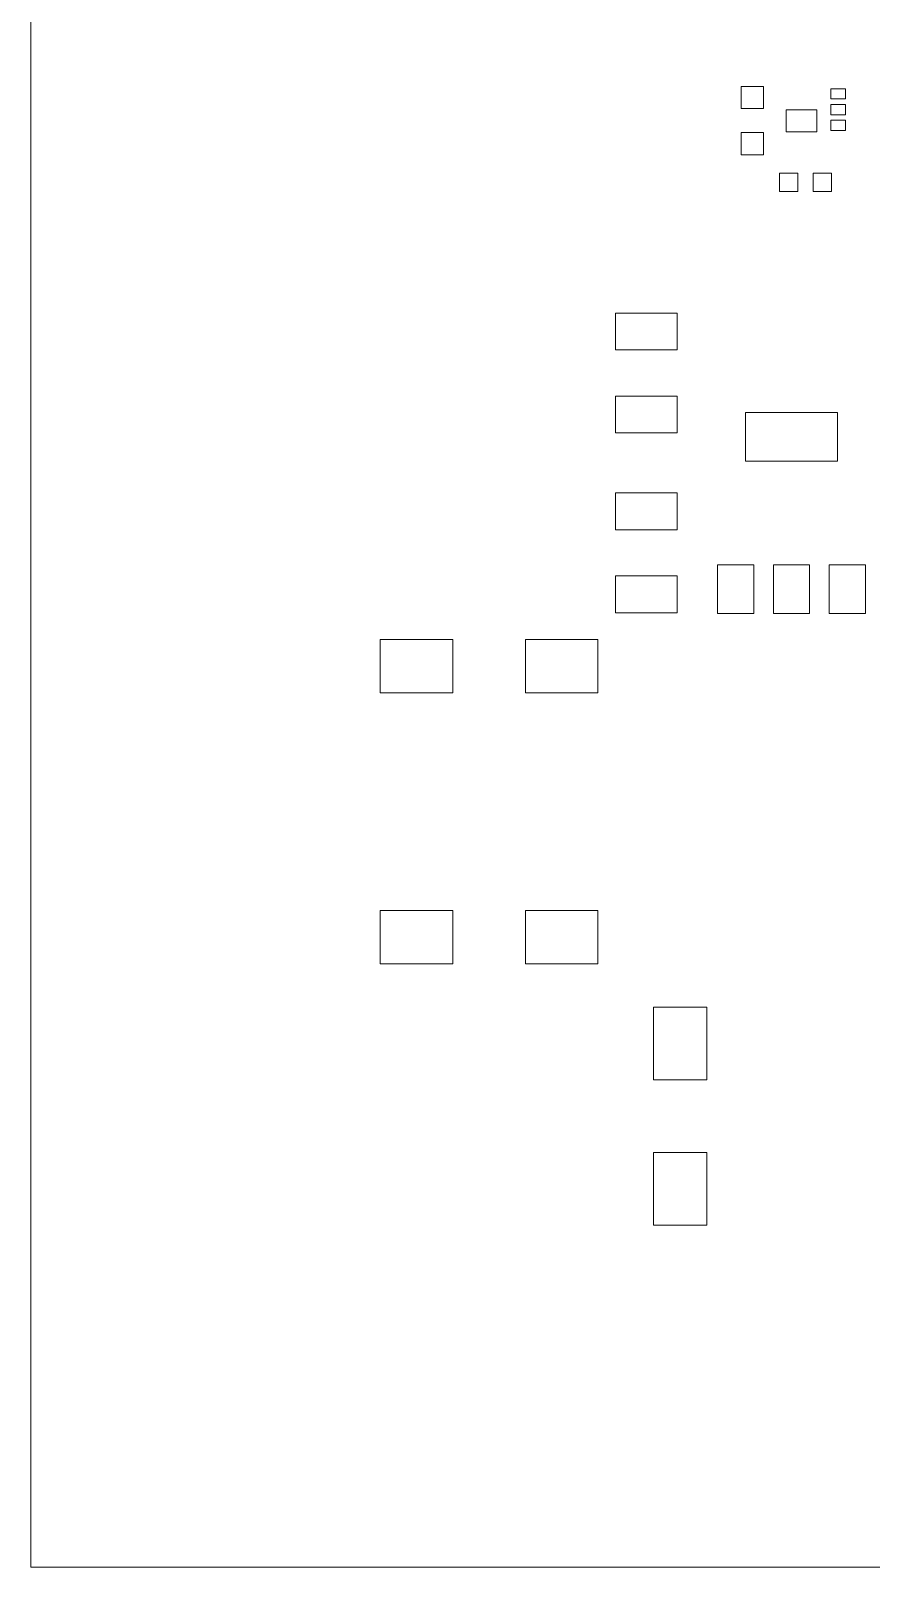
# Model space of a CAD drawing. Header units: millimetres. Extents: x -145 to 117, y -28 to 99.
# Drawn here: x -10 to 24.8, y -27.5 to 36 of the extents above; entities that cross this region are included whole.
import ezdxf

# ---------------------------------------------------------------- set-up
doc = ezdxf.new("R2010")
doc.units = ezdxf.units.MM
doc.header["$MEASUREMENT"] = 0
doc.layers.add('Layer 1', color=7, linetype='Continuous')

msp = doc.modelspace()

# ---------------------------------------------------------------- linework, layer by layer
at = {"layer": 'Layer 1', "color": 8, "lineweight": 9}
msp.add_open_spline([(117.0347, 99.4834), (117.0347, 99.4834), (-9.9653, 99.4834), (-9.9653, 99.4834), (-9.9653, 99.4834), (-9.9653, 99.4834), (-9.9653, -27.5166), (-9.9653, -27.5166), (-9.9653, -27.5166), (-9.9653, -27.5166), (117.0347, -27.5166), (117.0347, -27.5166), (117.0347, -27.5166), (117.0347, -27.5166), (117.0347, 99.4834), (117.0347, 99.4834)], degree=3, knots=[0, 0, 0, 0, 0.2, 0.2, 0.2, 0.2, 0.4, 0.4, 0.4, 0.4, 0.6, 0.6, 0.6, 0.6, 1, 1, 1, 1], dxfattribs=at)
at = {"layer": 'Layer 1', "lineweight": 9}
for points in [[(19.4022, 32.7652), (19.4022, 32.7652), (19.4022, 33.6796), (19.4022, 33.6796), (19.4022, 33.6796), (19.4022, 33.6796), (20.3166, 33.6796), (20.3166, 33.6796), (20.3166, 33.6796), (20.3166, 33.6796), (20.3166, 32.7652), (20.3166, 32.7652), (20.3166, 32.7652), (20.3166, 32.7652), (19.4022, 32.7652), (19.4022, 32.7652)], [(23.1106, 33.1627), (23.1106, 33.1627), (23.1106, 33.5818), (23.1106, 33.5818), (23.1106, 33.5818), (23.1106, 33.5818), (23.71, 33.5818), (23.71, 33.5818), (23.71, 33.5818), (23.71, 33.5818), (23.71, 33.1627), (23.71, 33.1627), (23.71, 33.1627), (23.71, 33.1627), (23.1106, 33.1627), (23.1106, 33.1627)], [(21.2564, 31.8), (21.2564, 31.8), (21.2564, 32.7144), (21.2564, 32.7144), (21.2564, 32.7144), (21.2564, 32.7144), (22.5264, 32.7144), (22.5264, 32.7144), (22.5264, 32.7144), (22.5264, 32.7144), (22.5264, 31.8), (22.5264, 31.8), (22.5264, 31.8), (22.5264, 31.8), (21.2564, 31.8), (21.2564, 31.8)], [(23.1106, 32.5125), (23.1106, 32.5125), (23.1106, 32.9316), (23.1106, 32.9316), (23.1106, 32.9316), (23.1106, 32.9316), (23.71, 32.9316), (23.71, 32.9316), (23.71, 32.9316), (23.71, 32.9316), (23.71, 32.5125), (23.71, 32.5125), (23.71, 32.5125), (23.71, 32.5125), (23.1106, 32.5125), (23.1106, 32.5125)], [(19.4022, 30.8602), (19.4022, 30.8602), (19.4022, 31.7746), (19.4022, 31.7746), (19.4022, 31.7746), (19.4022, 31.7746), (20.3166, 31.7746), (20.3166, 31.7746), (20.3166, 31.7746), (20.3166, 31.7746), (20.3166, 30.8602), (20.3166, 30.8602), (20.3166, 30.8602), (20.3166, 30.8602), (19.4022, 30.8602), (19.4022, 30.8602)], [(23.1106, 31.8623), (23.1106, 31.8623), (23.1106, 32.2813), (23.1106, 32.2813), (23.1106, 32.2813), (23.1106, 32.2813), (23.71, 32.2813), (23.71, 32.2813), (23.71, 32.2813), (23.71, 32.2813), (23.71, 31.8623), (23.71, 31.8623), (23.71, 31.8623), (23.71, 31.8623), (23.1106, 31.8623), (23.1106, 31.8623)], [(20.977, 29.3413), (20.977, 29.3413), (20.977, 30.1033), (20.977, 30.1033), (20.977, 30.1033), (20.977, 30.1033), (21.739, 30.1033), (21.739, 30.1033), (21.739, 30.1033), (21.739, 30.1033), (21.739, 29.3413), (21.739, 29.3413), (21.739, 29.3413), (21.739, 29.3413), (20.977, 29.3413), (20.977, 29.3413)], [(22.374, 29.3413), (22.374, 29.3413), (22.374, 30.1033), (22.374, 30.1033), (22.374, 30.1033), (22.374, 30.1033), (23.136, 30.1033), (23.136, 30.1033), (23.136, 30.1033), (23.136, 30.1033), (23.136, 29.3413), (23.136, 29.3413), (23.136, 29.3413), (23.136, 29.3413), (22.374, 29.3413), (22.374, 29.3413)], [(14.2104, 22.7906), (14.2104, 22.7906), (14.2104, 24.3146), (14.2104, 24.3146), (14.2104, 24.3146), (14.2104, 24.3146), (16.7504, 24.3146), (16.7504, 24.3146), (16.7504, 24.3146), (16.7504, 24.3146), (16.7504, 22.7906), (16.7504, 22.7906), (16.7504, 22.7906), (16.7504, 22.7906), (14.2104, 22.7906), (14.2104, 22.7906)], [(14.2104, 19.3616), (14.2104, 19.3616), (14.2104, 20.8856), (14.2104, 20.8856), (14.2104, 20.8856), (14.2104, 20.8856), (16.7504, 20.8856), (16.7504, 20.8856), (16.7504, 20.8856), (16.7504, 20.8856), (16.7504, 19.3616), (16.7504, 19.3616), (16.7504, 19.3616), (16.7504, 19.3616), (14.2104, 19.3616), (14.2104, 19.3616)], [(19.5749, 18.2009), (19.5749, 18.2009), (19.5749, 20.2075), (19.5749, 20.2075), (19.5749, 20.2075), (19.5749, 20.2075), (23.3849, 20.2075), (23.3849, 20.2075), (23.3849, 20.2075), (23.3849, 20.2075), (23.3849, 18.2009), (23.3849, 18.2009), (23.3849, 18.2009), (23.3849, 18.2009), (19.5749, 18.2009), (19.5749, 18.2009)], [(14.2104, 15.3611), (14.2104, 15.3611), (14.2104, 16.8851), (14.2104, 16.8851), (14.2104, 16.8851), (14.2104, 16.8851), (16.7504, 16.8851), (16.7504, 16.8851), (16.7504, 16.8851), (16.7504, 16.8851), (16.7504, 15.3611), (16.7504, 15.3611), (16.7504, 15.3611), (16.7504, 15.3611), (14.2104, 15.3611), (14.2104, 15.3611)], [(14.2104, 11.9321), (14.2104, 11.9321), (14.2104, 13.4561), (14.2104, 13.4561), (14.2104, 13.4561), (14.2104, 13.4561), (16.7504, 13.4561), (16.7504, 13.4561), (16.7504, 13.4561), (16.7504, 13.4561), (16.7504, 11.9321), (16.7504, 11.9321), (16.7504, 11.9321), (16.7504, 11.9321), (14.2104, 11.9321), (14.2104, 11.9321)], [(18.4192, 11.9017), (18.4192, 11.9017), (18.4192, 13.9083), (18.4192, 13.9083), (18.4192, 13.9083), (18.4192, 13.9083), (19.9178, 13.9083), (19.9178, 13.9083), (19.9178, 13.9083), (19.9178, 13.9083), (19.9178, 11.9017), (19.9178, 11.9017), (19.9178, 11.9017), (19.9178, 11.9017), (18.4192, 11.9017), (18.4192, 11.9017)], [(20.7306, 11.9017), (20.7306, 11.9017), (20.7306, 13.9083), (20.7306, 13.9083), (20.7306, 13.9083), (20.7306, 13.9083), (22.2292, 13.9083), (22.2292, 13.9083), (22.2292, 13.9083), (22.2292, 13.9083), (22.2292, 11.9017), (22.2292, 11.9017), (22.2292, 11.9017), (22.2292, 11.9017), (20.7306, 11.9017), (20.7306, 11.9017)], [(23.042, 11.9017), (23.042, 11.9017), (23.042, 13.9083), (23.042, 13.9083), (23.042, 13.9083), (23.042, 13.9083), (24.5406, 13.9083), (24.5406, 13.9083), (24.5406, 13.9083), (24.5406, 13.9083), (24.5406, 11.9017), (24.5406, 11.9017), (24.5406, 11.9017), (24.5406, 11.9017), (23.042, 11.9017), (23.042, 11.9017)], [(4.4784, 8.6225), (4.4784, 8.6225), (4.4784, 10.8222), (4.4784, 10.8222), (4.4784, 10.8222), (4.4784, 10.8222), (7.4782, 10.8222), (7.4782, 10.8222), (7.4782, 10.8222), (7.4782, 10.8222), (7.4782, 8.6225), (7.4782, 8.6225), (7.4782, 8.6225), (7.4782, 8.6225), (4.4784, 8.6225), (4.4784, 8.6225)], [(10.4804, 8.6225), (10.4804, 8.6225), (10.4804, 10.8222), (10.4804, 10.8222), (10.4804, 10.8222), (10.4804, 10.8222), (13.4802, 10.8222), (13.4802, 10.8222), (13.4802, 10.8222), (13.4802, 10.8222), (13.4802, 8.6225), (13.4802, 8.6225), (13.4802, 8.6225), (13.4802, 8.6225), (10.4804, 8.6225), (10.4804, 8.6225)], [(4.4784, -2.5763), (4.4784, -2.5763), (4.4784, -0.3767), (4.4784, -0.3767), (4.4784, -0.3767), (4.4784, -0.3767), (7.4782, -0.3767), (7.4782, -0.3767), (7.4782, -0.3767), (7.4782, -0.3767), (7.4782, -2.5763), (7.4782, -2.5763), (7.4782, -2.5763), (7.4782, -2.5763), (4.4784, -2.5763), (4.4784, -2.5763)], [(10.4804, -2.5763), (10.4804, -2.5763), (10.4804, -0.3767), (10.4804, -0.3767), (10.4804, -0.3767), (10.4804, -0.3767), (13.4802, -0.3767), (13.4802, -0.3767), (13.4802, -0.3767), (13.4802, -0.3767), (13.4802, -2.5763), (13.4802, -2.5763), (13.4802, -2.5763), (13.4802, -2.5763), (10.4804, -2.5763), (10.4804, -2.5763)], [(15.7801, -7.3757), (15.7801, -7.3757), (15.7801, -4.3759), (15.7801, -4.3759), (15.7801, -4.3759), (15.7801, -4.3759), (17.9798, -4.3759), (17.9798, -4.3759), (17.9798, -4.3759), (17.9798, -4.3759), (17.9798, -7.3757), (17.9798, -7.3757), (17.9798, -7.3757), (17.9798, -7.3757), (15.7801, -7.3757), (15.7801, -7.3757)], [(15.7801, -13.3777), (15.7801, -13.3777), (15.7801, -10.378), (15.7801, -10.378), (15.7801, -10.378), (15.7801, -10.378), (17.9798, -10.378), (17.9798, -10.378), (17.9798, -10.378), (17.9798, -10.378), (17.9798, -13.3777), (17.9798, -13.3777), (17.9798, -13.3777), (17.9798, -13.3777), (15.7801, -13.3777), (15.7801, -13.3777)]]:
    msp.add_open_spline(points, degree=3, knots=[0, 0, 0, 0, 0.2, 0.2, 0.2, 0.2, 0.4, 0.4, 0.4, 0.4, 0.6, 0.6, 0.6, 0.6, 1, 1, 1, 1], dxfattribs=at)

doc.saveas('drawing.dxf')
